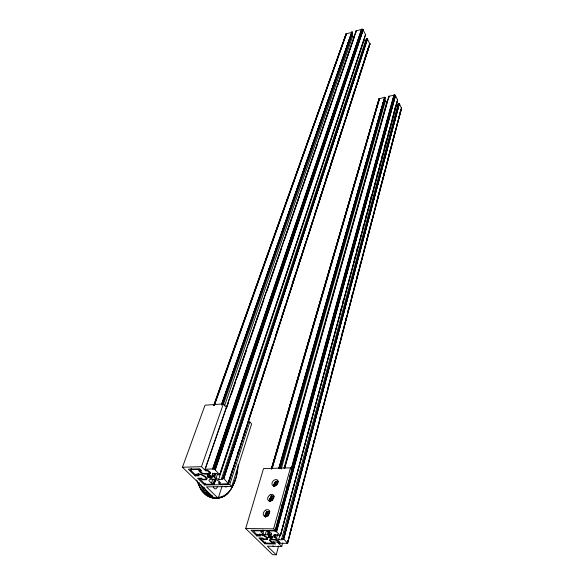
<?xml version="1.0" encoding="UTF-8"?>
<svg xmlns="http://www.w3.org/2000/svg" width="584" height="584" viewBox="0 0 584 584"><rect width="100%" height="100%" fill="white"/><g stroke="black" fill="none" stroke-linecap="round" stroke-linejoin="round"><path stroke-width="0.88" d="M399.23 103.434L398.069 103.623L281.773 538.733L282.729 539.696C279.546 540.185 276.648 539.2 274.319 537.2L273.224 535.652L273.925 534.827L277.955 534.893L278.926 535.864L280.232 535.878L397.616 100.032L395.521 95.681L394.689 95.031L388.907 96.243L389.134 97.338M287.635 543.251L283.722 539.01L399.361 103.529L401.522 108.354L287.635 543.251L279.495 543.375L278.444 542.514L280.203 542.543L278.042 540.39L272.589 539.229L270.012 539.426L269.333 540.229L271.509 542.375L273.254 542.412L273.933 543.266L266.406 543.12L264.72 542.448L260.712 538.499L262.179 538.39L263.158 539.346L267.092 539.419L267.771 538.609L266.662 537.076C264.333 535.105 261.464 534.083 258.303 534.594L259.289 535.557L259.785 533.805M238.214 464.295C237.827 472.514 235.965 480.822 231.702 487.932L232.103 487.239L230.571 489.735L231.001 488.998C224.687 502.714 204.057 500.459 199.531 486.487L201.013 489.107L203.341 489.078L204.517 488.319L203.779 487.056M236.834 473.821L237.717 467.864M397.616 99.988L280.444 535.754L276.422 531.666L274.422 530.936L266.99 530.856L267.654 531.769L269.436 531.79L271.648 534.002L270.954 534.827L265.275 534.74L262.888 533.878L260.661 531.674L262.42 531.696L262.917 529.943M219.321 481.318L218.752 483.048L219.971 484.07L228.432 483.683L369.928 44.187L367.292 38.654L366.139 38.909L221.694 478.245L222.832 479.391C219.321 480.187 216.219 478.873 213.678 476.683L214.511 473.558M236.279 476.288L236.673 474.661M287.335 543.492L401.464 107.763M287.474 543.427L401.551 108.055M309.856 456.272L310.549 453.629M313.323 443.052L314.017 440.402M319.798 418.363L320.492 415.713M322.113 409.545L322.806 406.902M332.055 371.628L332.749 368.986M334.369 362.817L335.063 360.167M335.523 358.408L336.216 355.758M342.005 333.719L342.698 331.077M344.312 324.901L345.005 322.258M345.472 320.492L346.166 317.849M347.787 311.673L348.48 309.031M351.948 295.803L352.641 293.161M354.262 286.992L354.955 284.342M356.576 278.174L357.269 275.524M357.729 273.765L358.423 271.115M360.043 264.946L360.737 262.304M364.204 249.076L364.898 246.433M366.518 240.258L367.212 237.615M367.672 235.848L368.373 233.206M368.832 231.439L369.526 228.797M369.986 227.03L370.679 224.387M371.147 222.628L371.84 219.978M374.154 211.16L374.848 208.517M376.461 202.349L377.154 199.699M377.622 197.939L378.315 195.29M378.775 193.53L379.469 190.88M379.936 189.121L381.783 182.069M382.25 180.303L382.943 177.66M383.403 175.893L384.79 170.608M386.411 164.433L387.104 161.79M387.564 160.023L388.258 157.381M388.725 155.614L389.419 152.971M389.878 151.205L391.733 144.153M392.192 142.394L395.2 130.925M396.353 126.524L397.047 123.874M398.668 117.705L399.361 115.055M399.821 113.296L400.748 109.77M287.16 543.536L287.854 540.894M289.474 534.718L290.168 532.075M290.628 530.308L291.321 527.666M291.781 525.899L292.474 523.257M292.942 521.49L294.789 514.438M295.248 512.672L298.256 501.211M299.409 496.801L300.103 494.159M300.57 492.392L301.264 489.75M301.724 487.983L302.417 485.341M302.877 483.574L304.731 476.522M305.191 474.755L310.046 456.243M311.666 450.067L312.36 447.424M312.82 445.658L314.674 438.606M315.134 436.839L316.981 429.787M317.448 428.021L321.142 413.91M321.609 412.151L322.302 409.501M322.762 407.741L323.456 405.099M323.916 403.332L324.609 400.69M325.076 398.923L326.923 391.871M327.383 390.105L333.398 367.175M333.858 365.416L334.552 362.766M335.012 361.007L336.866 353.948M337.326 352.188L344.494 324.85M344.954 323.091L346.808 316.032M347.268 314.272L349.115 307.213M349.582 305.454L355.59 282.525M356.05 280.765L356.744 278.115M357.211 276.356L359.058 269.297M359.518 267.538L369 231.381M369.46 229.621L381.25 184.646M381.717 182.887L391.192 146.73M391.652 144.963L401.522 108.354M398.952 103.412L283.087 538.755L281.773 538.733M283.247 538.784L399.062 103.404L399.419 103.609L283.722 539.01L283.087 538.755L283.678 538.974M283.415 538.835L399.171 103.419M283.488 538.864L399.281 103.463M278.583 545.989L276.217 554.8L267.384 546.193L281.714 546.514L282.649 542.989M397.164 101.134L280.415 535.674M278.714 539.623L279.663 536.097M340.187 311.484L340.895 308.841M342.56 302.673L343.268 300.03M354.189 259.515L354.897 256.872M356.561 250.704L357.277 248.061M362.971 226.921L363.679 224.278M365.343 218.117L366.058 215.474M369.38 203.137L370.088 200.494M370.563 198.735L371.278 196.093M376.972 174.952L377.687 172.309M379.344 166.141L380.06 163.498M381.717 157.337L382.432 154.694M384.097 148.526L385.279 144.124M385.754 142.357L386.469 139.715M388.126 133.553L388.842 130.911M392.163 118.581L392.879 115.939M393.353 114.172L394.061 111.529M394.536 109.77L395.251 107.127M276.422 531.666L395.434 95.542M276.575 531.798L395.521 95.681M275.217 537.645L275.94 535.01M276.334 538.762L277.531 534.36M291.314 469.405L394.127 94.98M281.203 507.233L281.926 504.598M286.503 487.896L287.233 485.26M289.401 477.347L290.124 474.712M291.087 471.193L394.309 94.973M274.969 531.024L394.499 94.995M275.247 531.097L394.689 95.031M275.517 531.184L394.864 95.097M275.779 531.287L395.032 95.185M274.319 537.2L275.042 534.564M276.02 531.404L395.185 95.287M276.239 531.535L395.324 95.404M270.1 537.93C263.085 533.462 278.955 538.485 270.1 537.93L270.589 536.178M270.954 534.827L271.443 533.068M270.472 538.039L271.195 535.404M270.837 538.112L271.326 536.36M273.538 541.945L275.59 543.981L264.88 543.762L258.902 537.93L262.632 537.995L263.603 538.944L266.472 538.995L266.954 538.426L265.902 537.061L262.486 535.075L259.603 535.032L260.588 535.995L256.851 535.937L251.047 530.279L275.349 530.571L273.633 528.841L290.445 467.842L263.523 468.572L245.689 528.535L272.692 554.705L276.217 554.8M271.195 538.163L271.684 536.404M271.538 538.185L272.02 536.426M271.845 538.178L272.327 536.419M291.066 469.397L393.944 95.017M268.91 534.798L269.64 532.163M268.618 537.156L269.107 535.397M268.837 537.331L269.326 535.572M269.1 537.499L269.589 535.747M269.406 537.66L269.896 535.908M269.742 537.806L270.231 536.046M267.311 534.776L268.049 532.141M264.88 543.762L265.37 542.01M267.092 539.419L267.582 537.66M268.363 535.039L269.341 531.528M265.275 534.74L266.508 530.36M283.985 468.113L386.907 101.631L385.345 100.966L384.535 99.353M284.517 468.507L388.864 96.265M284.576 468.499L388.959 96.229M262.888 533.878L263.88 530.374M267.852 516.351L269.333 511.095M272.312 500.576L273.553 496.196M276.772 484.8L277.765 481.296M281.233 469.025L385.345 100.966M265.012 516.716L266.26 512.329M269.268 501.802L270.516 497.415L269.669 500.933M273.765 486.005L274.765 482.494M278.765 468.456L384.768 97.309L279.225 468.558M265.165 516.731L266.341 512.336M273.918 486.019L274.838 482.501M278.918 468.47L384.601 97.287L385.389 98.243L280.342 468.521M265.333 516.767L266.501 512.358M269.83 500.97L270.998 496.561M274.078 486.056L275.327 481.669M279.072 468.499L384.71 97.294M265.486 516.825L266.91 511.526M269.983 501.028L271.407 495.736M274.232 486.107L275.4 481.69M265.625 516.898L267.056 511.591M270.115 501.101L271.553 495.794M274.363 486.18L275.546 481.756M279.356 468.631L384.914 97.382L279.451 468.711M265.727 516.979L267.18 511.672M270.217 501.181L271.669 495.874M274.458 486.26L275.663 481.836M266.654 516.782L268.144 511.518M271.129 500.984L272.626 495.721M275.363 486.07L276.86 480.807M256.851 535.937L257.347 534.199M271.377 469.047L379.06 98.835L384.542 97.302M271.596 468.66L379.169 98.725M271.757 468.609L379.293 98.63M271.954 468.572L379.447 98.55M272.173 468.558L379.615 98.499M233.133 485.348L232.761 485.99L236.374 476.69M271.348 468.923L379.06 98.835M222.11 486.187L218.175 498.254L206.517 486.895L231.702 486.494L251.624 423.962L249.828 421.94L248.032 422.042M231.702 486.494L229.753 484.537L249.828 421.94M259.478 385.06L260.318 382.454M292.234 283.525L294.19 277.451M298.11 265.297L300.629 257.486M319.66 198.472L321.061 194.136M325.543 180.252L328.062 172.441M330.858 163.761L334.501 152.482M337.859 142.065L341.494 130.787M347.093 113.427L347.933 110.821M352.97 95.199L354.933 89.126M358.291 78.716L361.927 67.43M364.168 60.488L368.365 47.472M228.651 481.377L232.286 470.091M237.323 454.469L238.725 450.125M243.199 436.241L245.718 428.43M248.514 419.75L252.157 408.471M254.39 401.522L259.15 386.769M259.705 385.031L265.581 366.81M268.939 356.393L272.575 345.108M275.933 334.698L279.013 325.149M281.809 316.47L285.445 305.184M287.124 299.979L298.877 263.523M299.439 261.785L305.87 241.827M309.228 231.41L312.309 221.862M314.542 214.919L319.302 200.166M319.857 198.429L339.165 138.539M339.72 136.809L345.597 118.581M347.276 113.369L352.59 96.878M353.152 95.148L369.103 45.676M228.023 483.939L369.847 43.523M228.198 483.873L369.913 43.691M228.337 483.793L369.949 43.858M228.432 483.683L223.73 478.457L367.489 38.778M223 478.216L367.11 38.639L367.555 38.865L223.789 478.508L221.694 478.245M223.161 478.23L367.226 38.646L223.081 478.216M218.62 479.479L363.744 40.938L365.978 40.311M219.898 473.931L365.489 34.996M213.642 476.15L212.306 474.814L212.919 473.77L217.153 473.668L218.306 474.829L219.745 474.777L365.504 34.697L363.175 29.974L362.277 29.258L356.262 30.762L356.547 31.996M214.678 477.194L215.839 473.734M198.304 473.595L197.706 475.318L196.531 474.171C200.027 473.361 203.101 474.704 205.641 476.865L207.021 478.712L206.429 479.734L202.305 479.814L201.144 478.683L199.626 478.88L204.393 483.567L205.962 484.267L214.145 484.173L213.306 483.151L214.751 478.829M213.919 484.231L215.649 479.048M213.992 484.231L215.832 478.741M216.007 478.522L217.452 474.193M214.167 484.143L215.912 478.916M219.745 474.777L214.868 469.587L362.963 29.667M215.087 469.748L363.08 29.813M215.262 469.901L363.175 29.974M213.306 483.151L211.481 483.187L212.926 478.865M213.678 476.683L214.839 473.222M209.766 477.88C218.277 477.289 200.808 473.047 209.766 477.88L210.642 475.296M199.319 469.419L200.414 470.405L198.567 470.456C200.494 473.551 203.867 474.091 207.123 474.274L209.809 473.901L210.415 472.85L207.773 470.208L205.904 470.259L205.042 469.193L212.875 468.93L361.686 29.215M212.875 468.93L361.883 29.2M210.16 477.96L211.036 475.376M213.167 468.959L362.08 29.215M210.547 478.011L211.131 476.281M213.459 469.018L362.277 29.258M210.904 478.019L211.481 476.296M214.868 469.587L214.065 469.193L362.474 29.324M211.226 477.997L211.802 476.267M212.306 474.814L212.883 473.091M211.496 477.931L212.08 476.208M214.35 469.31L362.649 29.419M211.722 477.843L212.306 476.113M214.627 469.441L362.817 29.529M229.753 484.537L204.539 484.968L197.648 478.259L201.56 478.172L202.714 479.303L205.721 479.245L206.137 478.522L204.838 476.88L200.976 474.573L197.961 474.646L199.129 475.792L195.209 475.887L188.303 469.156L199.662 468.842L201.816 470.974L199.962 471.018L201.896 472.93L203.75 473.609L209.043 473.478L209.627 471.762M207.948 477.084L208.539 475.354M208.254 477.281L209.13 474.69M208.597 477.464L209.473 474.88M209.809 473.901L210.393 472.171M208.97 477.632L209.846 475.04M209.364 477.77L209.948 476.048M212.605 468.923L361.503 29.251M205.196 469.134L356.32 30.74M204.539 484.968L205.123 483.253M207.357 476.449L207.948 474.726M206.429 479.734L207.013 478.004M207.495 476.661L208.087 474.938M207.692 476.873L208.284 475.15M356.13 31.156L356.262 30.762M205.02 469.353L356.174 30.821M228.191 403.34L226.709 407.654L223.351 403.902L205.02 405.179L182.449 467.244L214.481 498.283L218.175 498.254M231.162 394.718L235.615 381.79M237.097 377.476L246.302 350.75M248.674 343.852L263.822 299.877M266.786 291.255L281.335 249.01M284.306 240.382L299.446 196.414M301.818 189.515L317.258 144.679M319.339 138.642L335.961 90.359M337.45 86.052L354.072 37.763M224.533 405.865L352.707 36.186L352.028 34.836M221.54 404.756L351.969 32.054L352.656 33.105L223.489 404.121M221.621 404.77L351.911 32.047L221.796 404.821M222.175 403.997L352.079 32.105M222.322 404.077L352.13 32.142M222.431 404.172L352.21 32.222M209.043 473.478L209.473 472.741L207.546 470.821L205.685 470.872L201.48 466.682L223.351 403.902M195.209 475.887L195.815 474.164M221.38 404.749L351.853 32.04M197.706 475.318L195.706 475.106L191.041 470.558L191.348 468.237M213.729 405.369L346.042 33.916L352.24 32.273M190.8 470.244L191.413 468.521M213.897 405.289L346.151 33.784M214.058 405.216L346.283 33.675M214.27 405.252L346.443 33.587M214.481 405.135L346.611 33.529M369.928 44.187L369.38 44.807M378.979 98.959L378.994 99.696M346.042 33.916L346.005 34.894M229.359 491.399L229.819 490.611C227.074 494.115 223.146 497.094 218.562 497.371L217.788 498.349C209.853 498.663 204.13 491.611 201.159 485.019L198.823 485.063L198.509 484.443L199.874 487.158L202.203 487.122M233.731 483.924L234.082 483.34M228.074 492.896L228.578 492.078M234.607 481.749L234.936 481.216M226.738 494.239L227.271 493.378M225.336 495.4L225.906 494.502M235.396 479.471L235.702 478.997M223.891 496.378L224.504 495.458M222.402 497.166L223.059 496.225M225.183 486.216L226.125 486.881L227.074 486.144M220.883 497.765L221.577 496.801M220.08 497.188L219.343 498.159L213.912 498.356M209.262 497.064L211.576 497.042L212.525 496.086L211.065 495.261L210.079 496.196L207.758 496.217M211.065 495.261L209.641 494.239L208.619 495.152L206.298 495.174L200.633 488.377M209.641 494.239L208.269 493.027L207.203 493.911L204.882 493.933L204.4 493.079M208.269 493.027L206.955 491.633L205.845 492.48L203.524 492.509L203.079 491.684M206.955 491.633L205.699 490.064L204.553 490.867L202.232 490.896L201.823 490.115M217.044 498.181L218.591 497.787M395.726 105.368L397.872 104.857M182.449 467.244L201.48 466.682M198.823 485.063L197.589 482.267L197.874 482.822L199.429 482.793M218.752 483.048L220.599 483.019C218.715 479.939 215.357 479.464 212.153 479.26L209.488 479.617L208.889 480.639L211.481 483.187M225.278 486.56L226.796 486.53M224.949 486.808L226.468 486.786M210.795 497.699L213.109 497.678M212.35 498.13L214.656 498.115M245.689 528.535L273.633 528.841M257.756 535.491L259.289 535.557M199.239 469.383L191.362 469.521L190.742 470.091M262.42 531.696L261.084 530.761L253.317 530.907L257.675 535.462M257.413 535.324L258.077 535.543M223.343 478.267L367.343 38.675L223.73 478.457M195.706 475.106L196.436 475.347M261.084 530.761L261.734 531.017M198.881 469.31L199.597 469.594M352.707 36.186L354.371 36.901M205.78 494.283L207.203 495.298M277.196 542.018L281.714 546.514M290.445 467.842L292.036 469.638M204.517 488.319L205.699 490.064M196.757 479.968L197.874 482.822M217.343 486.822A3.935 2.234 -88.4 0 1 215.394 488.866A3.935 2.234 -88.4 0 1 213.474 486.968M213.656 486.881A3.927 2.241 -88.3 0 1 213.299 487.706M273.779 546.281A3.686 1.854 -87.8 0 1 272.845 545.923M269.406 501.109A3.665 2.686 -48.1 0 1 271.005 497.166L271.779 496.648A3.665 2.686 -48.1 0 1 274.159 496.298M265.041 516.424A3.73 2.745 -49.5 0 1 266.676 512.394L267.457 511.861A3.73 2.745 -49.5 0 1 269.859 511.533M273.67 486.158A3.614 2.635 -46.8 0 1 275.239 482.304L275.998 481.785A3.614 2.635 -46.8 0 1 278.364 481.428M270.684 539.784L270.202 540.353L271.786 541.915L278.955 542.054L277.385 540.485L275.706 539.871L270.684 539.784M276.56 484.976L275.794 485.494A3.621 2.635 -46.8 0 1 272.078 482.807A3.621 2.635 -46.8 0 1 277.363 479.953L277.838 480.449A3.621 2.635 -46.8 0 1 276.56 484.976M270.115 494.889L269.341 495.414A3.679 2.686 -48 0 0 268.019 500.035L268.494 500.546A3.679 2.686 -48 0 0 271.531 500.532L272.305 500.006A3.679 2.686 -48 0 0 273.619 495.371L273.137 494.86A3.679 2.686 -48 0 0 270.115 494.889M265.757 510.124L264.975 510.65A3.738 2.745 -49.4 0 0 263.618 515.387L264.099 515.92A3.738 2.745 -49.4 0 0 267.165 515.935L267.954 515.402A3.738 2.745 -49.4 0 0 269.297 510.65L268.808 510.117A3.738 2.745 -49.4 0 0 265.757 510.124"/></g></svg>
